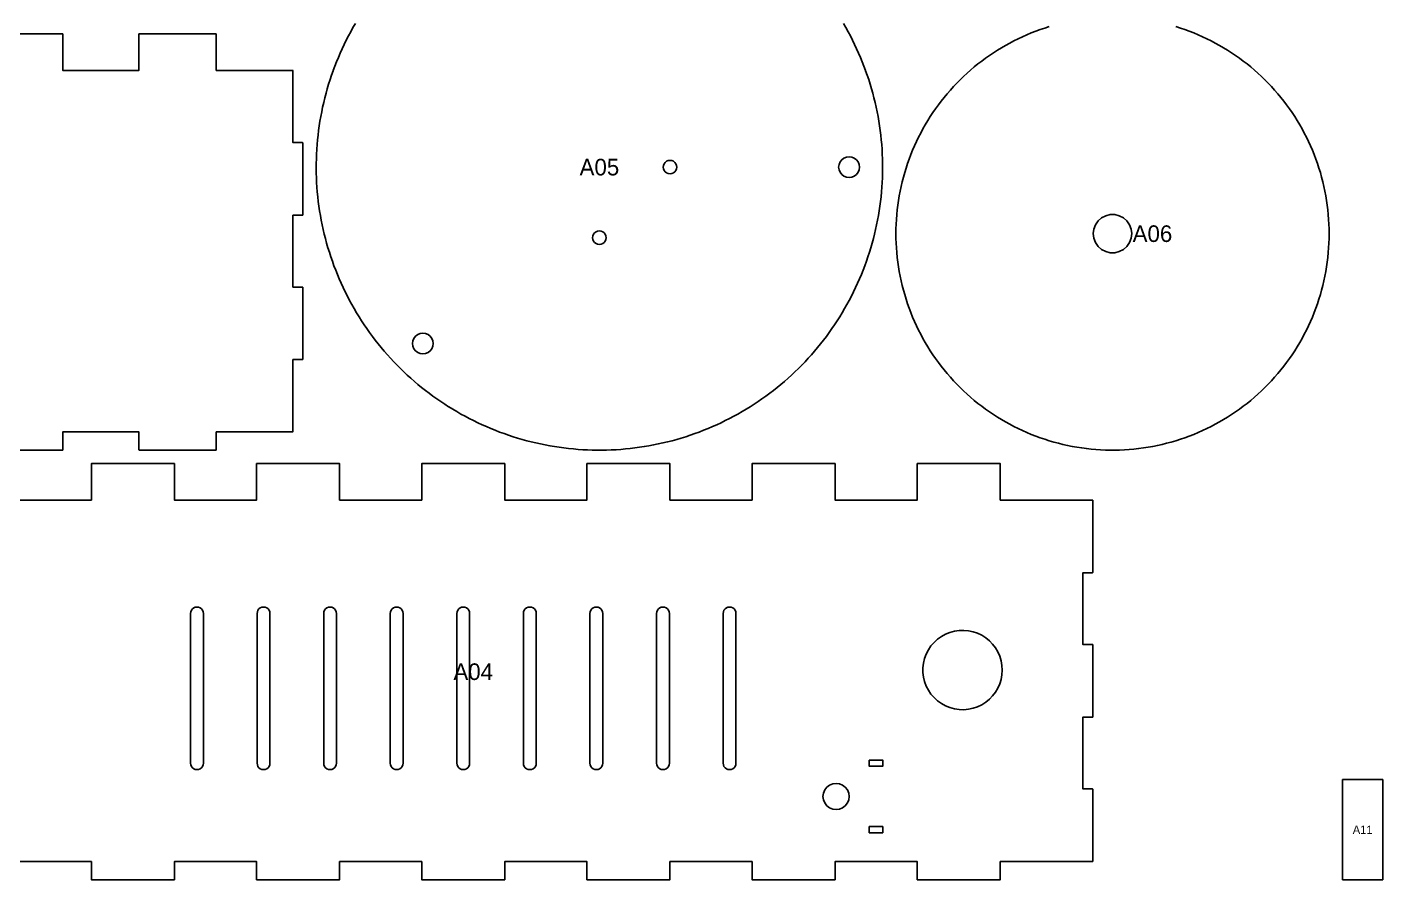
# Model space of a CAD drawing. Header units: millimetres. Extents: x 5 to 853, y 5 to 433.
# Drawn here: x 445.4 to 852.7, y 5 to 261.3 of the extents above; entities that cross this region are included whole.
import ezdxf
from ezdxf.enums import TextEntityAlignment as Align

# ---------------------------------------------------------------- set-up
doc = ezdxf.new("R2010")
doc.units = ezdxf.units.MM
doc.layers.add('CUT', color=1, linetype='CONTINUOUS')
doc.layers.add('ENGRAVE', color=7, linetype='CONTINUOUS')

msp = doc.modelspace()

# ---------------------------------------------------------------- linework, layer by layer
at = {"layer": 'CUT'}
for points in [[(544.056, 262.375), (543.344, 261.141), (543.343, 261.14), (542.652, 259.895), (542.651, 259.894), (541.981, 258.637), (541.98, 258.636), (541.331, 257.369), (541.33, 257.368), (540.703, 256.089), (540.702, 256.088), (540.096, 254.8), (540.095, 254.798), (539.51, 253.5), (539.51, 253.499), (538.947, 252.19), (538.947, 252.189), (538.406, 250.872), (538.405, 250.871), (537.886, 249.544), (537.886, 249.543), (537.39, 248.208), (537.389, 248.207), (536.915, 246.864), (536.915, 246.863), (536.463, 245.512), (536.463, 245.511), (536.034, 244.153), (536.034, 244.152), (535.628, 242.787), (535.628, 242.785), (535.245, 241.414), (535.244, 241.413), (534.884, 240.035), (534.884, 240.033), (534.547, 238.65), (534.547, 238.648), (534.233, 237.259), (534.233, 237.258), (533.943, 235.864), (533.943, 235.862), (533.676, 234.463), (533.675, 234.462), (533.432, 233.059), (533.432, 233.058), (533.212, 231.651), (533.212, 231.649), (533.016, 230.239), (533.015, 230.238), (532.843, 228.824), (532.843, 228.823), (532.694, 227.406), (532.694, 227.405), (532.569, 225.986), (532.569, 225.985), (532.467, 224.565), (532.467, 224.563), (532.39, 223.141), (532.39, 223.14), (532.336, 221.717), (532.336, 221.716), (532.306, 220.292), (532.306, 220.29), (532.3, 218.866), (532.3, 218.865), (532.318, 217.441), (532.318, 217.44), (532.36, 216.016), (532.36, 216.015), (532.425, 214.592), (532.425, 214.591), (532.515, 213.17), (532.515, 213.168), (532.628, 211.749), (532.628, 211.747), (532.765, 210.33), (532.765, 210.329), (532.926, 208.914), (532.926, 208.912), (533.111, 207.5), (533.111, 207.499), (533.319, 206.09), (533.319, 206.089), (533.551, 204.684), (533.551, 204.682), (533.806, 203.281), (533.806, 203.28), (534.085, 201.883), (534.085, 201.882), (534.387, 200.49), (534.387, 200.489), (534.713, 199.102), (534.713, 199.101), (535.061, 197.72), (535.062, 197.719), (535.433, 196.344), (535.433, 196.343), (535.828, 194.975), (535.828, 194.973), (536.246, 193.612), (536.246, 193.611), (536.686, 192.256), (536.686, 192.255), (537.149, 190.908), (537.15, 190.907), (537.635, 189.568), (537.635, 189.567), (538.143, 188.236), (538.143, 188.235), (538.673, 186.913), (538.674, 186.912), (539.225, 185.599), (539.226, 185.598), (539.8, 184.294), (539.8, 184.293), (540.396, 182.999), (540.396, 182.998), (541.014, 181.715), (541.014, 181.714), (541.653, 180.441), (541.653, 180.44), (542.313, 179.177), (542.314, 179.176), (542.994, 177.925), (542.995, 177.924), (543.697, 176.685), (543.697, 176.684), (544.42, 175.457), (544.42, 175.456), (545.163, 174.24), (545.164, 174.239), (545.927, 173.037), (545.928, 173.036), (546.711, 171.846), (546.712, 171.845), (547.515, 170.669), (547.515, 170.668), (548.338, 169.505), (548.339, 169.504), (549.181, 168.356), (549.181, 168.355), (550.042, 167.22), (550.043, 167.219), (550.923, 166.1), (550.924, 166.099), (551.822, 164.994), (551.823, 164.993), (552.74, 163.903), (552.741, 163.902), (553.676, 162.828), (553.677, 162.827), (554.63, 161.769), (554.631, 161.768), (555.601, 160.725), (555.602, 160.724), (556.59, 159.699), (556.591, 159.698), (557.596, 158.689), (557.597, 158.688), (558.618, 157.696), (558.619, 157.695), (559.658, 156.72), (559.658, 156.719), (560.713, 155.761), (560.714, 155.761), (561.784, 154.821), (561.785, 154.82), (562.871, 153.899), (562.872, 153.898), (563.973, 152.995), (563.974, 152.994), (565.09, 152.109), (565.091, 152.109), (566.222, 151.243), (566.223, 151.242), (567.368, 150.395), (567.369, 150.395), (568.528, 149.567), (568.529, 149.566), (569.702, 148.758), (569.703, 148.758), (570.889, 147.97), (570.89, 147.969), (572.09, 147.201), (572.091, 147.2), (573.303, 146.452), (573.304, 146.452), (574.528, 145.724), (574.529, 145.723), (575.765, 145.017), (575.766, 145.016), (577.015, 144.33), (577.016, 144.329), (578.275, 143.664), (578.276, 143.664), (579.546, 143.02), (579.547, 143.019), (580.828, 142.397), (580.83, 142.396), (582.121, 141.795), (582.122, 141.794), (583.423, 141.215), (583.424, 141.215), (584.735, 140.657), (584.736, 140.657), (586.055, 140.122), (586.057, 140.121), (587.385, 139.608), (587.386, 139.607), (588.723, 139.117), (588.724, 139.116), (590.069, 138.648), (590.071, 138.647), (591.423, 138.202), (591.424, 138.201), (592.784, 137.778), (592.785, 137.778), (594.152, 137.378), (594.153, 137.377), (595.527, 137), (595.528, 137), (596.907, 136.646), (596.909, 136.645), (598.294, 136.314), (598.295, 136.314), (599.686, 136.006), (599.687, 136.006), (601.082, 135.722), (601.083, 135.721), (602.484, 135.46), (602.485, 135.46), (603.889, 135.223), (603.89, 135.222), (605.298, 135.008), (605.3, 135.008), (606.711, 134.818), (606.712, 134.818), (608.127, 134.651), (608.128, 134.651), (609.545, 134.508), (609.546, 134.508), (610.965, 134.389), (610.966, 134.389), (612.387, 134.293), (612.389, 134.293), (613.811, 134.222), (613.812, 134.222), (615.236, 134.174), (615.237, 134.174), (616.661, 134.15), (616.662, 134.15), (618.086, 134.15), (618.088, 134.15), (619.512, 134.174), (619.513, 134.174), (620.936, 134.222), (620.937, 134.222), (622.36, 134.293), (622.361, 134.293), (623.782, 134.389), (623.783, 134.389), (625.202, 134.508), (625.204, 134.508), (626.621, 134.651), (626.622, 134.651), (628.036, 134.818), (628.038, 134.818), (629.449, 135.008), (629.45, 135.008), (630.858, 135.222), (630.859, 135.223), (632.264, 135.46), (632.265, 135.46), (633.665, 135.721), (633.666, 135.722), (635.062, 136.006), (635.063, 136.006), (636.453, 136.314), (636.455, 136.314), (637.84, 136.645), (637.841, 136.646), (639.221, 137), (639.222, 137), (640.595, 137.377), (640.596, 137.378), (641.963, 137.778), (641.964, 137.778), (643.324, 138.201), (643.325, 138.202), (644.678, 138.647), (644.679, 138.648), (646.024, 139.116), (646.025, 139.117), (647.362, 139.607), (647.363, 139.608), (648.692, 140.121), (648.693, 140.122), (650.013, 140.657), (650.014, 140.657), (651.324, 141.215), (651.326, 141.215), (652.627, 141.794), (652.628, 141.795), (653.919, 142.396), (653.92, 142.397), (655.201, 143.019), (655.202, 143.02), (656.472, 143.664), (656.474, 143.664), (657.733, 144.329), (657.734, 144.33), (658.982, 145.016), (658.983, 145.017), (660.219, 145.723), (660.221, 145.724), (661.445, 146.452), (661.446, 146.452), (662.658, 147.2), (662.659, 147.201), (663.858, 147.969), (663.859, 147.97), (665.046, 148.758), (665.047, 148.758), (666.219, 149.566), (666.22, 149.567), (667.38, 150.395), (667.381, 150.395), (668.526, 151.242), (668.527, 151.243), (669.657, 152.109), (669.658, 152.109), (670.775, 152.994), (670.776, 152.995), (671.877, 153.898), (671.878, 153.899), (672.964, 154.82), (672.964, 154.821), (674.035, 155.761), (674.036, 155.761), (675.09, 156.719), (675.091, 156.72), (676.129, 157.695), (676.13, 157.696), (677.152, 158.688), (677.153, 158.689), (678.158, 159.698), (678.158, 159.699), (679.146, 160.724), (679.147, 160.725), (680.118, 161.768), (680.119, 161.769), (681.072, 162.827), (681.072, 162.828), (682.007, 163.902), (682.008, 163.903), (682.925, 164.993), (682.926, 164.994), (683.825, 166.099), (683.825, 166.1), (684.705, 167.219), (684.706, 167.22), (685.567, 168.355), (685.568, 168.356), (686.41, 169.504), (686.411, 169.505), (687.233, 170.668), (687.234, 170.669), (688.037, 171.845), (688.038, 171.846), (688.821, 173.036), (688.821, 173.037), (689.584, 174.239), (689.585, 174.24), (690.328, 175.456), (690.329, 175.457), (691.051, 176.684), (691.052, 176.685), (691.753, 177.924), (691.754, 177.925), (692.435, 179.176), (692.435, 179.177), (693.095, 180.44), (693.096, 180.441), (693.734, 181.714), (693.735, 181.715), (694.352, 182.998), (694.353, 182.999), (694.948, 184.293), (694.949, 184.294), (695.523, 185.598), (695.523, 185.599), (696.075, 186.912), (696.075, 186.913), (696.605, 188.235), (696.606, 188.236), (697.113, 189.567), (697.114, 189.568), (697.599, 190.907), (697.599, 190.908), (698.062, 192.255), (698.063, 192.256), (698.503, 193.611), (698.503, 193.612), (698.92, 194.973), (698.921, 194.975), (699.315, 196.343), (699.315, 196.344), (699.687, 197.719), (699.687, 197.72), (700.036, 199.101), (700.036, 199.102), (700.361, 200.489), (700.361, 200.49), (700.663, 201.882), (700.664, 201.883), (700.942, 203.28), (700.942, 203.281), (701.198, 204.682), (701.198, 204.684), (701.429, 206.089), (701.43, 206.09), (701.638, 207.499), (701.638, 207.5), (701.822, 208.912), (701.822, 208.914), (701.983, 210.329), (701.983, 210.33), (702.12, 211.747), (702.12, 211.749), (702.234, 213.168), (702.234, 213.17), (702.323, 214.591), (702.323, 214.592), (702.389, 216.015), (702.389, 216.016), (702.431, 217.44), (702.431, 217.441), (702.449, 218.865), (702.449, 218.866), (702.443, 220.29), (702.443, 220.292), (702.413, 221.716), (702.413, 221.717), (702.359, 223.14), (702.359, 223.141), (702.281, 224.563), (702.281, 224.565), (702.18, 225.985), (702.18, 225.986), (702.055, 227.405), (702.055, 227.406), (701.906, 228.823), (701.906, 228.824), (701.733, 230.238), (701.733, 230.239), (701.537, 231.649), (701.537, 231.651), (701.317, 233.058), (701.316, 233.059), (701.073, 234.462), (701.073, 234.463), (700.806, 235.862), (700.806, 235.864), (700.515, 237.258), (700.515, 237.259), (700.202, 238.648), (700.201, 238.65), (699.865, 240.033), (699.864, 240.035), (699.504, 241.413), (699.504, 241.414), (699.121, 242.785), (699.121, 242.787), (698.715, 244.152), (698.714, 244.153), (698.286, 245.511), (698.285, 245.512), (697.834, 246.863), (697.833, 246.864), (697.359, 248.207), (697.359, 248.208), (696.863, 249.543), (696.862, 249.544), (696.343, 250.871), (696.343, 250.872), (695.802, 252.189), (695.802, 252.19), (695.239, 253.499), (695.238, 253.5), (694.653, 254.798), (694.653, 254.8), (694.047, 256.088), (694.046, 256.089), (693.418, 257.368), (693.418, 257.369), (692.768, 258.636), (692.768, 258.637), (692.097, 259.894), (692.097, 259.895), (691.405, 261.14), (691.405, 261.141), (690.693, 262.375)], [(752.504, 261.455), (751.143, 261.022), (751.142, 261.022), (749.791, 260.56), (749.789, 260.559), (748.448, 260.068), (748.447, 260.067), (747.117, 259.546), (747.116, 259.545), (745.798, 258.995), (745.796, 258.995), (744.491, 258.416), (744.49, 258.415), (743.197, 257.808), (743.196, 257.807), (741.917, 257.171), (741.916, 257.17), (740.651, 256.507), (740.65, 256.506), (739.4, 255.815), (739.399, 255.814), (738.165, 255.096), (738.163, 255.095), (736.945, 254.349), (736.944, 254.348), (735.743, 253.576), (735.741, 253.575), (734.557, 252.777), (734.556, 252.776), (733.39, 251.952), (733.388, 251.951), (732.241, 251.102), (732.239, 251.101), (731.11, 250.226), (731.109, 250.225), (730, 249.326), (729.998, 249.325), (728.909, 248.402), (728.908, 248.401), (727.839, 247.454), (727.838, 247.453), (726.79, 246.483), (726.789, 246.482), (725.763, 245.489), (725.761, 245.488), (724.757, 244.472), (724.756, 244.471), (723.774, 243.434), (723.773, 243.433), (722.815, 242.374), (722.814, 242.373), (721.879, 241.294), (721.877, 241.293), (720.966, 240.193), (720.965, 240.192), (720.078, 239.073), (720.077, 239.071), (719.215, 237.933), (719.214, 237.932), (718.378, 236.775), (718.377, 236.773), (717.565, 235.598), (717.565, 235.597), (716.779, 234.404), (716.778, 234.403), (716.02, 233.193), (716.019, 233.191), (715.287, 231.965), (715.286, 231.964), (714.581, 230.722), (714.58, 230.721), (713.903, 229.464), (713.902, 229.462), (713.252, 228.191), (713.252, 228.189), (712.63, 226.904), (712.629, 226.902), (712.036, 225.603), (712.036, 225.602), (711.471, 224.29), (711.47, 224.288), (710.935, 222.965), (710.934, 222.963), (710.428, 221.628), (710.427, 221.626), (709.95, 220.28), (709.95, 220.279), (709.503, 218.923), (709.502, 218.921), (709.085, 217.556), (709.084, 217.554), (708.697, 216.18), (708.697, 216.178), (708.34, 214.795), (708.339, 214.794), (708.013, 213.404), (708.012, 213.402), (707.717, 212.005), (707.716, 212.003), (707.451, 210.6), (707.451, 210.599), (707.217, 209.19), (707.216, 209.188), (707.013, 207.775), (707.013, 207.773), (706.841, 206.356), (706.841, 206.354), (706.7, 204.933), (706.7, 204.931), (706.59, 203.508), (706.59, 203.506), (706.511, 202.08), (706.511, 202.079), (706.464, 200.651), (706.464, 200.65), (706.449, 199.222), (706.449, 199.22), (706.464, 197.792), (706.464, 197.791), (706.511, 196.364), (706.511, 196.362), (706.59, 194.936), (706.59, 194.934), (706.7, 193.511), (706.7, 193.509), (706.841, 192.088), (706.841, 192.086), (707.013, 190.669), (707.013, 190.667), (707.216, 189.254), (707.217, 189.252), (707.451, 187.844), (707.451, 187.842), (707.716, 186.439), (707.717, 186.437), (708.012, 185.04), (708.013, 185.039), (708.339, 183.648), (708.34, 183.647), (708.697, 182.264), (708.697, 182.263), (709.084, 180.888), (709.085, 180.887), (709.502, 179.521), (709.503, 179.519), (709.95, 178.163), (709.95, 178.162), (710.427, 176.816), (710.428, 176.814), (710.934, 175.479), (710.935, 175.477), (711.47, 174.154), (711.471, 174.152), (712.036, 172.841), (712.036, 172.839), (712.629, 171.54), (712.63, 171.539), (713.252, 170.253), (713.252, 170.252), (713.902, 168.98), (713.903, 168.978), (714.58, 167.721), (714.581, 167.72), (715.286, 166.478), (715.287, 166.477), (716.019, 165.251), (716.02, 165.249), (716.778, 164.04), (716.779, 164.038), (717.565, 162.845), (717.565, 162.844), (718.377, 161.669), (718.378, 161.668), (719.214, 160.51), (719.215, 160.509), (720.077, 159.371), (720.078, 159.369), (720.965, 158.25), (720.966, 158.249), (721.877, 157.149), (721.879, 157.148), (722.814, 156.069), (722.815, 156.068), (723.773, 155.009), (723.774, 155.008), (724.756, 153.971), (724.757, 153.97), (725.761, 152.955), (725.763, 152.953), (726.789, 151.961), (726.79, 151.959), (727.838, 150.989), (727.839, 150.988), (728.908, 150.041), (728.909, 150.04), (729.998, 149.117), (730, 149.116), (731.109, 148.217), (731.11, 148.216), (732.239, 147.341), (732.241, 147.34), (733.388, 146.491), (733.39, 146.49), (734.556, 145.666), (734.557, 145.665), (735.741, 144.867), (735.743, 144.866), (736.944, 144.094), (736.945, 144.093), (738.163, 143.347), (738.165, 143.347), (739.399, 142.628), (739.4, 142.627), (740.65, 141.936), (740.651, 141.935), (741.916, 141.272), (741.917, 141.271), (743.196, 140.635), (743.197, 140.635), (744.49, 140.027), (744.491, 140.026), (745.796, 139.448), (745.798, 139.447), (747.116, 138.897), (747.117, 138.896), (748.447, 138.375), (748.448, 138.375), (749.789, 137.883), (749.791, 137.882), (751.142, 137.42), (751.143, 137.42), (752.504, 136.987), (752.506, 136.987), (753.876, 136.585), (753.878, 136.584), (755.256, 136.212), (755.258, 136.212), (756.644, 135.87), (756.646, 135.87), (758.039, 135.558), (758.041, 135.558), (759.441, 135.278), (759.443, 135.277), (760.849, 135.028), (760.85, 135.027), (762.262, 134.809), (762.263, 134.808), (763.679, 134.621), (763.68, 134.62), (765.1, 134.464), (765.101, 134.464), (766.524, 134.338), (766.525, 134.338), (767.95, 134.244), (767.952, 134.244), (769.379, 134.181), (769.38, 134.181), (770.808, 134.15), (770.81, 134.15), (772.237, 134.15), (772.239, 134.15), (773.667, 134.181), (773.668, 134.181), (775.095, 134.244), (775.097, 134.244), (776.522, 134.338), (776.523, 134.338), (777.946, 134.464), (777.947, 134.464), (779.367, 134.62), (779.368, 134.621), (780.784, 134.808), (780.785, 134.809), (782.197, 135.027), (782.198, 135.028), (783.604, 135.277), (783.606, 135.278), (785.006, 135.558), (785.008, 135.558), (786.401, 135.87), (786.403, 135.87), (787.789, 136.212), (787.791, 136.212), (789.169, 136.584), (789.171, 136.585), (790.541, 136.987), (790.543, 136.987), (791.904, 137.42), (791.905, 137.42), (793.256, 137.882), (793.258, 137.883), (794.599, 138.375), (794.6, 138.375), (795.93, 138.896), (795.931, 138.897), (797.249, 139.447), (797.251, 139.448), (798.556, 140.026), (798.557, 140.027), (799.85, 140.635), (799.851, 140.635), (801.13, 141.271), (801.131, 141.272), (802.396, 141.935), (802.397, 141.936), (803.647, 142.627), (803.648, 142.628), (804.882, 143.347), (804.884, 143.347), (806.102, 144.093), (806.103, 144.094), (807.304, 144.866), (807.306, 144.867), (808.49, 145.665), (808.491, 145.666), (809.657, 146.49), (809.659, 146.491), (810.806, 147.34), (810.808, 147.341), (811.937, 148.216), (811.938, 148.217), (813.047, 149.116), (813.049, 149.117), (814.138, 150.04), (814.139, 150.041), (815.208, 150.988), (815.209, 150.989), (816.257, 151.959), (816.258, 151.961), (817.284, 152.953), (817.286, 152.955), (818.29, 153.97), (818.291, 153.971), (819.273, 155.008), (819.274, 155.009), (820.232, 156.068), (820.233, 156.069), (821.169, 157.148), (821.17, 157.149), (822.081, 158.249), (822.082, 158.25), (822.969, 159.369), (822.97, 159.371), (823.832, 160.509), (823.833, 160.51), (824.669, 161.668), (824.67, 161.669), (825.482, 162.844), (825.482, 162.845), (826.268, 164.038), (826.269, 164.04), (827.027, 165.249), (827.028, 165.251), (827.76, 166.477), (827.761, 166.478), (828.466, 167.72), (828.467, 167.721), (829.144, 168.978), (829.145, 168.98), (829.795, 170.252), (829.795, 170.253), (830.417, 171.539), (830.418, 171.54), (831.011, 172.839), (831.012, 172.841), (831.576, 174.152), (831.577, 174.154), (832.112, 175.477), (832.113, 175.479), (832.619, 176.814), (832.62, 176.816), (833.097, 178.162), (833.097, 178.163), (833.544, 179.519), (833.545, 179.521), (833.962, 180.887), (833.963, 180.888), (834.35, 182.263), (834.35, 182.264), (834.707, 183.647), (834.708, 183.648), (835.034, 185.039), (835.035, 185.04), (835.33, 186.437), (835.331, 186.439), (835.596, 187.842), (835.596, 187.844), (835.83, 189.252), (835.831, 189.254), (836.034, 190.667), (836.034, 190.669), (836.206, 192.086), (836.206, 192.088), (836.347, 193.509), (836.347, 193.511), (836.457, 194.934), (836.457, 194.936), (836.536, 196.362), (836.536, 196.364), (836.583, 197.791), (836.583, 197.792), (836.598, 199.22), (836.598, 199.222), (836.583, 200.65), (836.583, 200.651), (836.536, 202.079), (836.536, 202.08), (836.457, 203.506), (836.457, 203.508), (836.347, 204.931), (836.347, 204.933), (836.206, 206.354), (836.206, 206.356), (836.034, 207.773), (836.034, 207.775), (835.831, 209.188), (835.83, 209.19), (835.596, 210.599), (835.596, 210.6), (835.331, 212.003), (835.33, 212.005), (835.035, 213.402), (835.034, 213.404), (834.708, 214.794), (834.707, 214.795), (834.35, 216.178), (834.35, 216.18), (833.963, 217.554), (833.962, 217.556), (833.545, 218.921), (833.544, 218.923), (833.097, 220.279), (833.097, 220.28), (832.62, 221.626), (832.619, 221.628), (832.113, 222.963), (832.112, 222.965), (831.577, 224.288), (831.576, 224.29), (831.012, 225.602), (831.011, 225.603), (830.418, 226.902), (830.417, 226.904), (829.795, 228.189), (829.795, 228.191), (829.145, 229.462), (829.144, 229.464), (828.467, 230.721), (828.466, 230.722), (827.761, 231.964), (827.76, 231.965), (827.028, 233.191), (827.027, 233.193), (826.269, 234.403), (826.268, 234.404), (825.482, 235.597), (825.482, 235.598), (824.67, 236.773), (824.669, 236.775), (823.833, 237.932), (823.832, 237.933), (822.97, 239.071), (822.969, 239.073), (822.082, 240.192), (822.081, 240.193), (821.17, 241.293), (821.169, 241.294), (820.233, 242.373), (820.232, 242.374), (819.274, 243.433), (819.273, 243.434), (818.291, 244.471), (818.29, 244.472), (817.286, 245.488), (817.284, 245.489), (816.258, 246.482), (816.257, 246.483), (815.209, 247.453), (815.208, 247.454), (814.139, 248.401), (814.138, 248.402), (813.049, 249.325), (813.047, 249.326), (811.938, 250.225), (811.937, 250.226), (810.808, 251.101), (810.806, 251.102), (809.659, 251.951), (809.657, 251.952), (808.491, 252.776), (808.49, 252.777), (807.306, 253.575), (807.304, 253.576), (806.103, 254.348), (806.102, 254.349), (804.884, 255.095), (804.882, 255.096), (803.648, 255.814), (803.647, 255.815), (802.397, 256.506), (802.396, 256.507), (801.131, 257.17), (801.13, 257.171), (799.851, 257.807), (799.85, 257.808), (798.557, 258.415), (798.556, 258.416), (797.251, 258.995), (797.249, 258.995), (795.931, 259.545), (795.93, 259.546), (794.6, 260.067), (794.599, 260.068), (793.258, 260.559), (793.256, 260.56), (791.905, 261.022), (791.904, 261.022), (790.543, 261.455)], [(433.043, 134.15), (456.089, 134.15), (456.142, 134.172), (456.164, 134.225), (456.164, 139.65), (479.059, 139.65), (479.059, 134.225), (479.081, 134.172), (479.134, 134.15), (502.18, 134.15), (502.233, 134.172), (502.255, 134.225), (502.255, 139.65), (525.225, 139.65), (525.278, 139.672), (525.3, 139.725), (525.3, 161.375), (528.225, 161.375), (528.278, 161.397), (528.3, 161.45), (528.3, 183.1), (528.278, 183.153), (528.225, 183.175), (525.3, 183.175), (525.3, 204.775), (528.225, 204.775), (528.278, 204.797), (528.3, 204.85), (528.3, 226.5), (528.278, 226.553), (528.225, 226.575), (525.3, 226.575), (525.3, 248.225), (525.278, 248.278), (525.225, 248.3), (502.255, 248.3), (502.255, 259.225), (502.233, 259.278), (502.18, 259.3), (479.134, 259.3), (479.081, 259.278), (479.059, 259.225), (479.059, 248.3), (456.164, 248.3), (456.164, 259.225), (456.142, 259.278), (456.089, 259.3), (433.043, 259.3)], [(440.085, 10.5), (464.746, 10.5), (464.746, 5.075), (464.768, 5.022), (464.821, 5), (489.632, 5), (489.685, 5.022), (489.707, 5.075), (489.707, 10.5), (514.367, 10.5), (514.367, 5.075), (514.389, 5.022), (514.442, 5), (539.253, 5), (539.306, 5.022), (539.328, 5.075), (539.328, 10.5), (563.989, 10.5), (563.989, 5.075), (564.011, 5.022), (564.064, 5), (588.875, 5), (588.928, 5.022), (588.95, 5.075), (588.95, 10.5), (613.611, 10.5), (613.611, 5.075), (613.633, 5.022), (613.686, 5), (638.497, 5), (638.55, 5.022), (638.572, 5.075), (638.572, 10.5), (663.233, 10.5), (663.233, 5.075), (663.255, 5.022), (663.308, 5), (688.118, 5), (688.172, 5.022), (688.193, 5.075), (688.193, 10.5), (712.854, 10.5), (712.854, 5.075), (712.876, 5.022), (712.929, 5), (737.74, 5), (737.793, 5.022), (737.815, 5.075), (737.815, 10.5), (762.551, 10.5), (762.604, 10.522), (762.626, 10.575), (762.626, 10.525), (765.551, 10.525), (765.604, 10.547), (765.626, 10.6), (765.626, 32.25), (765.604, 32.303), (765.551, 32.325), (762.626, 32.325), (762.626, 53.925), (765.551, 53.925), (765.604, 53.947), (765.626, 54), (765.626, 75.65), (765.604, 75.703), (765.551, 75.725), (762.626, 75.725), (762.626, 97.325), (765.551, 97.325), (765.604, 97.347), (765.626, 97.4), (765.626, 119.05), (765.604, 119.103), (765.551, 119.125), (762.626, 119.125), (762.626, 119.075), (762.604, 119.128), (762.551, 119.15), (737.815, 119.15), (737.815, 130.075), (737.793, 130.128), (737.74, 130.15), (712.929, 130.15), (712.876, 130.128), (712.854, 130.075), (712.854, 119.15), (688.193, 119.15), (688.193, 130.075), (688.172, 130.128), (688.118, 130.15), (663.308, 130.15), (663.255, 130.128), (663.233, 130.075), (663.233, 119.15), (638.572, 119.15), (638.572, 130.075), (638.55, 130.128), (638.497, 130.15), (613.686, 130.15), (613.633, 130.128), (613.611, 130.075), (613.611, 119.15), (588.95, 119.15), (588.95, 130.075), (588.928, 130.128), (588.875, 130.15), (564.064, 130.15), (564.011, 130.128), (563.989, 130.075), (563.989, 119.15), (539.328, 119.15), (539.328, 130.075), (539.306, 130.128), (539.253, 130.15), (514.442, 130.15), (514.389, 130.128), (514.367, 130.075), (514.367, 119.15), (489.707, 119.15), (489.707, 130.075), (489.685, 130.128), (489.632, 130.15), (464.821, 130.15), (464.768, 130.128), (464.746, 130.075), (464.746, 119.15), (440.085, 119.15)]]:
    msp.add_lwpolyline(points, dxfattribs=at)
for points in [[(639.111, 221.177), (639.6, 220.975), (640.019, 220.653), (640.341, 220.234), (640.543, 219.746), (640.612, 219.222), (640.543, 218.698), (640.341, 218.21), (640.019, 217.791), (639.6, 217.469), (639.111, 217.267), (638.587, 217.198), (638.064, 217.267), (637.575, 217.469), (637.156, 217.791), (636.834, 218.21), (636.632, 218.698), (636.563, 219.222), (636.632, 219.746), (636.834, 220.234), (637.156, 220.653), (637.575, 220.975), (638.064, 221.177), (638.587, 221.246)], [(693.183, 222.24), (693.936, 221.928), (694.584, 221.431), (695.08, 220.784), (695.392, 220.031), (695.499, 219.222), (695.392, 218.413), (695.08, 217.66), (694.584, 217.013), (693.936, 216.516), (693.183, 216.204), (692.374, 216.098), (691.566, 216.204), (690.812, 216.516), (690.165, 217.013), (689.668, 217.66), (689.356, 218.413), (689.25, 219.222), (689.356, 220.031), (689.668, 220.784), (690.165, 221.431), (690.812, 221.928), (691.566, 222.24), (692.374, 222.346)], [(777.13, 197.839), (776.637, 196.538), (775.846, 195.392), (774.804, 194.469), (773.571, 193.822), (772.22, 193.489), (770.827, 193.489), (769.476, 193.822), (768.243, 194.469), (767.201, 195.392), (766.41, 196.538), (765.917, 197.839), (765.749, 199.221), (765.917, 200.603), (766.41, 201.905), (767.201, 203.05), (768.243, 203.973), (769.476, 204.62), (770.827, 204.953), (772.22, 204.953), (773.571, 204.62), (774.804, 203.973), (775.846, 203.05), (776.637, 201.905), (777.13, 200.603), (777.298, 199.221)], [(617.898, 199.964), (618.386, 199.762), (618.806, 199.44), (619.127, 199.021), (619.33, 198.533), (619.399, 198.009), (619.33, 197.485), (619.127, 196.997), (618.806, 196.577), (618.386, 196.256), (617.898, 196.053), (617.374, 195.984), (616.85, 196.053), (616.362, 196.256), (615.943, 196.577), (615.621, 196.997), (615.419, 197.485), (615.35, 198.009), (615.419, 198.533), (615.621, 199.021), (615.943, 199.44), (616.362, 199.762), (616.85, 199.964), (617.374, 200.033)], [(565.15, 169.207), (565.903, 168.895), (566.55, 168.398), (567.047, 167.751), (567.359, 166.998), (567.466, 166.189), (567.359, 165.38), (567.047, 164.627), (566.55, 163.98), (565.903, 163.483), (565.15, 163.171), (564.341, 163.065), (563.533, 163.171), (562.779, 163.483), (562.132, 163.98), (561.635, 164.627), (561.323, 165.38), (561.217, 166.189), (561.323, 166.998), (561.635, 167.751), (562.132, 168.398), (562.779, 168.895), (563.533, 169.207), (564.341, 169.313)], [(498.395, 40.08), (498.328, 39.577), (498.136, 39.113), (497.83, 38.714), (497.432, 38.408), (496.968, 38.216), (496.47, 38.151), (495.972, 38.216), (495.507, 38.408), (495.109, 38.714), (494.803, 39.113), (494.611, 39.577), (494.545, 40.08), (494.545, 85.07), (494.611, 85.573), (494.803, 86.037), (495.109, 86.436), (495.507, 86.742), (495.972, 86.934), (496.47, 86.999), (496.968, 86.934), (497.432, 86.742), (497.83, 86.436), (498.136, 86.037), (498.328, 85.573), (498.395, 85.07)], [(518.395, 40.08), (518.328, 39.577), (518.136, 39.113), (517.83, 38.714), (517.432, 38.408), (516.968, 38.216), (516.47, 38.151), (515.972, 38.216), (515.507, 38.408), (515.109, 38.714), (514.803, 39.113), (514.611, 39.577), (514.545, 40.08), (514.545, 85.07), (514.611, 85.573), (514.803, 86.037), (515.109, 86.436), (515.507, 86.742), (515.972, 86.934), (516.47, 86.999), (516.968, 86.934), (517.432, 86.742), (517.83, 86.436), (518.136, 86.037), (518.328, 85.573), (518.395, 85.07)], [(538.395, 40.08), (538.328, 39.577), (538.136, 39.113), (537.83, 38.714), (537.432, 38.408), (536.968, 38.216), (536.47, 38.151), (535.972, 38.216), (535.507, 38.408), (535.109, 38.714), (534.803, 39.113), (534.611, 39.577), (534.545, 40.08), (534.545, 85.07), (534.611, 85.573), (534.803, 86.037), (535.109, 86.436), (535.507, 86.742), (535.972, 86.934), (536.47, 86.999), (536.968, 86.934), (537.432, 86.742), (537.83, 86.436), (538.136, 86.037), (538.328, 85.573), (538.395, 85.07)], [(558.395, 40.08), (558.328, 39.577), (558.136, 39.113), (557.83, 38.714), (557.432, 38.408), (556.968, 38.216), (556.47, 38.151), (555.972, 38.216), (555.507, 38.408), (555.109, 38.714), (554.803, 39.113), (554.611, 39.577), (554.545, 40.08), (554.545, 85.07), (554.611, 85.573), (554.803, 86.037), (555.109, 86.436), (555.507, 86.742), (555.972, 86.934), (556.47, 86.999), (556.968, 86.934), (557.432, 86.742), (557.83, 86.436), (558.136, 86.037), (558.328, 85.573), (558.395, 85.07)], [(578.395, 40.08), (578.328, 39.577), (578.136, 39.113), (577.83, 38.714), (577.432, 38.408), (576.968, 38.216), (576.47, 38.151), (575.972, 38.216), (575.507, 38.408), (575.109, 38.714), (574.803, 39.113), (574.611, 39.577), (574.545, 40.08), (574.545, 85.07), (574.611, 85.573), (574.803, 86.037), (575.109, 86.436), (575.507, 86.742), (575.972, 86.934), (576.47, 86.999), (576.968, 86.934), (577.432, 86.742), (577.83, 86.436), (578.136, 86.037), (578.328, 85.573), (578.395, 85.07)], [(598.395, 40.08), (598.328, 39.577), (598.136, 39.113), (597.83, 38.714), (597.432, 38.408), (596.968, 38.216), (596.47, 38.151), (595.972, 38.216), (595.507, 38.408), (595.109, 38.714), (594.803, 39.113), (594.611, 39.577), (594.545, 40.08), (594.545, 85.07), (594.611, 85.573), (594.803, 86.037), (595.109, 86.436), (595.507, 86.742), (595.972, 86.934), (596.47, 86.999), (596.968, 86.934), (597.432, 86.742), (597.83, 86.436), (598.136, 86.037), (598.328, 85.573), (598.395, 85.07)], [(618.395, 40.08), (618.328, 39.577), (618.136, 39.113), (617.83, 38.714), (617.432, 38.408), (616.968, 38.216), (616.47, 38.151), (615.972, 38.216), (615.507, 38.408), (615.109, 38.714), (614.803, 39.113), (614.611, 39.577), (614.545, 40.08), (614.545, 85.07), (614.611, 85.573), (614.803, 86.037), (615.109, 86.436), (615.507, 86.742), (615.972, 86.934), (616.47, 86.999), (616.968, 86.934), (617.432, 86.742), (617.83, 86.436), (618.136, 86.037), (618.328, 85.573), (618.395, 85.07)], [(638.395, 40.08), (638.328, 39.577), (638.136, 39.113), (637.83, 38.714), (637.432, 38.408), (636.968, 38.216), (636.47, 38.151), (635.972, 38.216), (635.507, 38.408), (635.109, 38.714), (634.803, 39.113), (634.611, 39.577), (634.545, 40.08), (634.545, 85.07), (634.611, 85.573), (634.803, 86.037), (635.109, 86.436), (635.507, 86.742), (635.972, 86.934), (636.47, 86.999), (636.968, 86.934), (637.432, 86.742), (637.83, 86.436), (638.136, 86.037), (638.328, 85.573), (638.395, 85.07)], [(658.395, 40.08), (658.328, 39.577), (658.136, 39.113), (657.83, 38.714), (657.432, 38.408), (656.968, 38.216), (656.47, 38.151), (655.972, 38.216), (655.507, 38.408), (655.109, 38.714), (654.803, 39.113), (654.611, 39.577), (654.545, 40.08), (654.545, 85.07), (654.611, 85.573), (654.803, 86.037), (655.109, 86.436), (655.507, 86.742), (655.972, 86.934), (656.47, 86.999), (656.968, 86.934), (657.432, 86.742), (657.83, 86.436), (658.136, 86.037), (658.328, 85.573), (658.395, 85.07)], [(738.311, 66.665), (738.061, 65.274), (737.648, 63.923), (737.079, 62.63), (736.36, 61.413), (735.503, 60.29), (734.519, 59.276), (733.422, 58.386), (732.227, 57.632), (730.951, 57.024), (729.613, 56.572), (728.23, 56.281), (726.823, 56.155), (725.411, 56.197), (724.013, 56.406), (722.65, 56.778), (721.341, 57.309), (720.104, 57.991), (718.956, 58.815), (717.913, 59.769), (716.991, 60.839), (716.202, 62.011), (715.557, 63.268), (715.065, 64.592), (714.733, 65.966), (714.566, 67.369), (714.566, 68.781), (714.733, 70.184), (715.065, 71.558), (715.557, 72.882), (716.202, 74.139), (716.991, 75.311), (717.913, 76.381), (718.956, 77.335), (720.104, 78.159), (721.341, 78.841), (722.65, 79.372), (724.013, 79.744), (725.411, 79.953), (726.823, 79.995), (728.23, 79.869), (729.613, 79.578), (730.951, 79.126), (732.227, 78.518), (733.422, 77.764), (734.519, 76.874), (735.503, 75.86), (736.36, 74.737), (737.079, 73.52), (737.648, 72.227), (738.061, 70.876), (738.311, 69.485), (738.394, 68.075)], [(698.445, 41), (702.495, 41), (702.495, 39.15), (698.445, 39.15)], [(692.26, 29.059), (691.868, 28.113), (691.245, 27.3), (690.432, 26.676), (689.485, 26.284), (688.47, 26.151), (687.454, 26.284), (686.507, 26.676), (685.695, 27.3), (685.071, 28.113), (684.679, 29.059), (684.545, 30.075), (684.679, 31.091), (685.071, 32.037), (685.695, 32.85), (686.507, 33.474), (687.454, 33.866), (688.47, 33.999), (689.485, 33.866), (690.432, 33.474), (691.245, 32.85), (691.868, 32.037), (692.26, 31.091), (692.394, 30.075)], [(852.673, 5), (852.727, 5.022), (852.748, 5.075), (852.748, 35.075), (852.727, 35.128), (852.673, 35.15), (840.673, 35.15), (840.62, 35.128), (840.598, 35.075), (840.598, 5.075), (840.62, 5.022), (840.673, 5)], [(698.445, 21), (702.495, 21), (702.495, 19.15), (698.445, 19.15)]]:
    msp.add_lwpolyline(points, close=True, dxfattribs=at)

# ---------------------------------------------------------------- texts
at = {"layer": 'ENGRAVE'}
for s, height, p in [('A05', 5, (617.374, 216.724)), ('A06', 5, (783.524, 196.721)), ('A04', 5, (579.47, 65.075)), ('A11', 2.5, (846.673, 18.825))]:
    msp.add_text(s, height=height, dxfattribs=at).set_placement(p, align=Align.CENTER)

doc.saveas('drawing.dxf')
